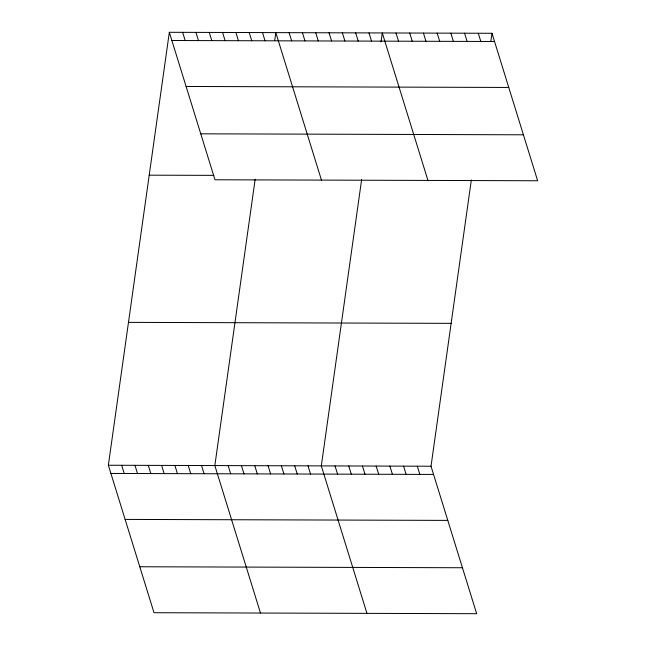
<?xml version="1.0" encoding="UTF-8"?>
<svg xmlns="http://www.w3.org/2000/svg" width="646" height="646" viewBox="0 0 646 646"><rect width="100%" height="100%" fill="white"/><g stroke="black" fill="none" stroke-linecap="round" stroke-linejoin="round"><path stroke-width="0.97" d="M471.338 179.927L431.019 466.226L476.667 613.7L154.006 612.715L108.358 465.241L169.333 32.3L491.994 33.285L537.642 180.759L214.981 179.774L169.333 32.3M255.154 179.273L214.835 465.564L260.483 613.038M274.695 40.561L275.81 32.623L321.458 180.097M361.631 179.596L321.312 465.887L366.96 613.369M381.027 41.877L382.287 32.946L427.943 180.428M490.871 41.223L491.994 33.285M171.876 40.504L494.537 41.489M186.096 86.467L508.757 87.452M200.761 133.819L523.413 134.804M149.21 175.171L213.858 175.365M128.481 322.37L451.142 323.355M108.358 465.241L431.019 466.226M110.894 473.445L433.555 474.43M125.122 519.408L447.783 520.393M139.778 566.76L462.439 567.745M478.282 33.245L480.818 41.449M464.563 33.204L467.106 41.409M450.851 33.156L453.395 41.368M437.14 33.116L439.684 41.328M423.429 33.075L425.964 41.279M409.717 33.035L412.253 41.239M395.998 32.994L398.542 41.199M368.979 32.906L371.523 41.118M355.671 32.865L358.207 41.078M342.356 32.825L344.899 41.037M329.048 32.785L331.592 40.997M315.741 32.744L318.284 40.956M302.433 32.704L304.969 40.916M289.117 32.663L291.661 40.876M417.3 466.186L419.843 474.39M403.589 466.146L406.132 474.35M262.502 32.583L265.038 40.795M389.877 466.097L392.421 474.309M249.195 32.542L251.73 40.755M376.166 466.057L378.701 474.269M235.879 32.502L238.422 40.714M362.454 466.016L364.99 474.221M222.571 32.462L225.115 40.666M348.735 465.976L351.279 474.18M209.264 32.421L211.799 40.625M335.024 465.936L337.567 474.14M195.948 32.381L198.492 40.585M182.64 32.34L185.184 40.545M308.005 465.847L310.54 474.059M294.689 465.806L297.233 474.019M281.381 465.766L283.925 473.978M268.074 465.726L270.617 473.938M254.766 465.685L257.302 473.898M241.451 465.645L243.994 473.857M228.143 465.605L230.687 473.817M201.528 465.524L204.063 473.736M188.212 465.483L190.756 473.696M174.904 465.443L177.448 473.655M161.597 465.403L164.132 473.607M148.289 465.362L150.825 473.566M134.974 465.322L137.517 473.526M121.666 465.282L124.21 473.486"/></g></svg>
